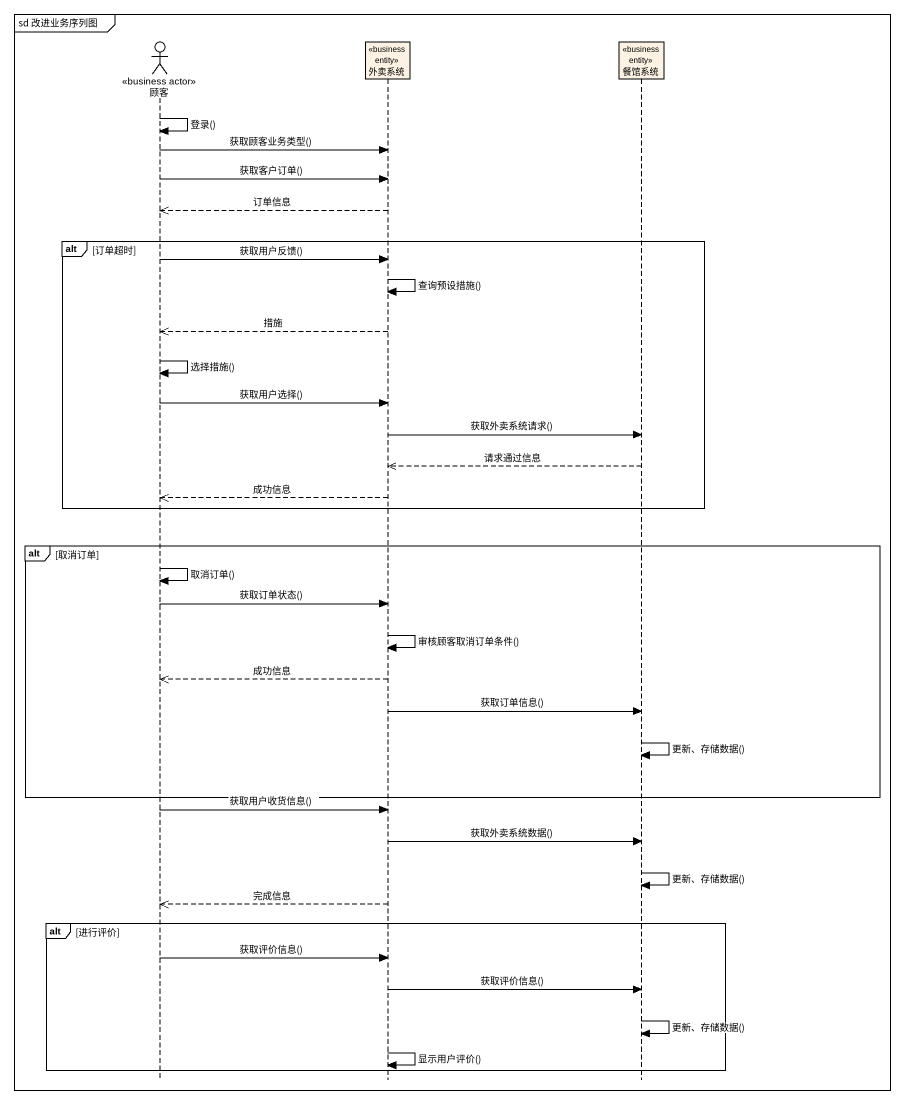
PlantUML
@startuml
mainframe sd 改进业务序列图
hide footbox
actor 顾客 <<business actor>>
participant 外卖系统 <<business entity>>
participant 餐馆系统 <<business entity>>

顾客 -> 顾客 : 登录()
顾客 -> 外卖系统 : 获取顾客业务类型()
顾客 -> 外卖系统 : 获取客户订单()
外卖系统 -->> 顾客 : 订单信息
alt 订单超时
  顾客 -> 外卖系统 : 获取用户反馈()
  外卖系统 -> 外卖系统 : 查询预设措施()
  外卖系统 -->> 顾客 : 措施
  顾客 -> 顾客 : 选择措施()
  顾客 -> 外卖系统 : 获取用户选择()
  外卖系统 -> 餐馆系统 : 获取外卖系统请求()
  餐馆系统 -->> 外卖系统 : 请求通过信息
  外卖系统 -->> 顾客 : 成功信息
end
alt 取消订单
  顾客 -> 顾客 : 取消订单()
  顾客 -> 外卖系统 : 获取订单状态()
  外卖系统 -> 外卖系统 : 审核顾客取消订单条件()
  外卖系统 -->> 顾客 : 成功信息
  外卖系统 -> 餐馆系统 : 获取订单信息()
  餐馆系统 -> 餐馆系统 : 更新、存储数据()
end
顾客 -> 外卖系统 : 获取用户收货信息()
外卖系统 -> 餐馆系统 : 获取外卖系统数据()
餐馆系统 -> 餐馆系统 : 更新、存储数据()
外卖系统 -->> 顾客 : 完成信息
alt 进行评价
  顾客 -> 外卖系统 : 获取评价信息()
  外卖系统 -> 餐馆系统 : 获取评价信息()
  餐馆系统 -> 餐馆系统 : 更新、存储数据()
  外卖系统 -> 外卖系统 : 显示用户评价()
end
@enduml
